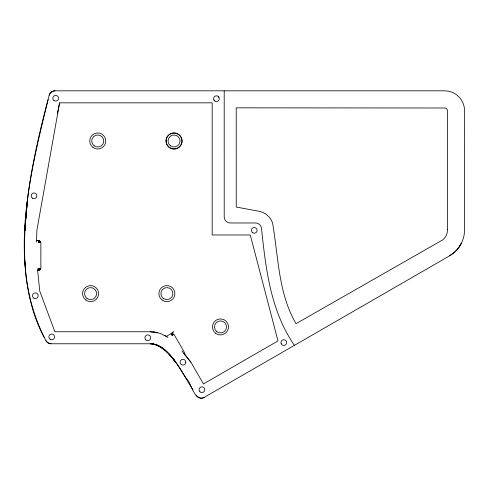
<?xml version="1.0" encoding="UTF-8"?>
<svg xmlns="http://www.w3.org/2000/svg" width="489" height="489" viewBox="0 0 489 489"><rect width="100%" height="100%" fill="white"/><g stroke="black" fill="none" stroke-linecap="round" stroke-linejoin="round"><path stroke-width="0.73" d="M184.634 354.409L183.87 353.351M449.513 255.894L204.145 397.404A5.837 5.837 0 0 1 201.113 398.18C192.336 396.658 191.932 383.413 186.175 378.327C179.873 368.37 173.809 357.936 164.964 349.965C160.887 346.383 155.722 343.712 150.19 343.773L51.223 343.773A6.021 6.021 0 0 1 45.935 340.631C5.789 264.47 30.116 173.668 49.181 95.263A6.015 6.015 0 0 1 54.988 90.82L444.519 90.82A19.982 19.878 60 0 1 464.574 110.85L464.55 229.787A30.245 30.08 60 0 1 449.519 255.796A30.043 30.043 0 0 0 461.408 243.167L459.183 247.006M39.059 242.183L39.102 241.034L38.875 242.434L40.294 242.434L38.875 242.434L38.875 241.016L39.187 242.434L40.275 242.214L38.875 242.122L39.316 241.089L38.875 242.434L39.487 242.336C41.345 241.658 38.185 241.963 39.493 242.434L40.055 242.434L39.927 241.902L38.875 241.254L39.786 242.434L38.875 242.434L40.141 241.792L38.973 242.134L39.242 241.315M44.236 337.483C33.558 317.728 28.056 295.564 25.752 273.333L24.768 259.592C22.72 205.404 34.297 151.828 47.983 99.713M36.547 242.122L36.871 230.356L59.609 102.837L212.189 102.837L212.189 234.983L250.276 234.983L278.003 340.931L203.436 383.944L190.875 362.178L185.013 354.935M25.685 221.065L24.823 230.802L27.305 201.841M24.86 230.686L25.911 214.738M39.493 268.473L40.141 269.115L39.462 268.663C41.064 268.4 38.191 270.918 38.875 268.473L40.294 268.473L38.875 268.473L38.875 269.885L39.102 268.693L40.025 269.305L39.187 268.473L39.102 269.867L39.102 268.693L39.878 269.476L38.875 268.785L39.517 269.732L39.016 269.372L39.493 268.473L38.875 268.473L39.316 269.818L39.175 268.565L40.275 268.693L39.016 268.748L39.707 269.616L38.973 268.773M38.875 270.472L37.604 270.472L39.786 270.258L40.88 268.473L40.856 242.122L39.493 240.533L36.125 240.343M39.487 268.565C40.471 268.302 38.704 270.062 38.973 269.084M172.305 334.06L172.947 332.764L172.207 335.289L172.978 334.103L172.14 334.983L172.574 333.92L172.287 334.989L173.308 334.397L172.049 335.02L172.134 333.877L171.896 334.751L172.207 335.289L173.436 334.58L172.207 335.289L171.914 333.901L171.749 334.5L172.745 334.977M25.88 218.815L26.149 215.82M26.412 212.819L26.675 209.824M26.809 208.326L27.732 197.837M172.049 335.02L172.354 333.883M39.517 269.732L39.132 268.657L39.707 269.305M184.811 354.653L184.335 353.993M57.396 113.295L58.185 109.56M58.503 108.063L59.609 102.837M185.129 354.88L190.875 362.178M172.458 334.727L172.782 333.993L172.171 334.672M172.238 334.977L173.155 334.238L172.415 335.057L172.99 334.837L171.749 334.5M38.973 242.134L39.517 241.175L39.157 242.293L39.927 241.902M38.973 241.823L40.025 241.603L39.187 242.385L39.707 241.291L38.973 241.823L38.875 241.523M153.693 332.282L153.894 331.97L157.458 332.618L160.899 333.681L167.971 337.373M38.875 242.122L39.878 241.432L39.157 241.884M39.242 241.933L39.707 241.291M171.333 333.81L173.332 331.756M171.229 333.736L173.253 331.768M157.415 332.838L153.894 331.97L153.564 332.275L150.19 331.756L54.878 331.756L39.731 291.059L37.482 268.785M39.132 242.251L39.829 241.743M25.752 273.333L25.685 272.483M166.333 336.365L171.205 333.553M172.623 334.831C174.298 334.47 170.355 333.4 171.981 334.708M39.175 242.336L39.774 242.293M39.786 268.473L40.226 268.913L39.426 268.754M40.141 269.115L39.016 268.748M184.555 354.299L184.879 354.745M37.604 240.435L36.596 240.454L38.875 240.454M150.19 331.756L153.894 331.97M152.666 343.969L150.19 343.773L153.742 344.097L157.183 345.087M155.123 332.496L157.262 332.813M152.745 343.938C162.605 345.478 169.298 353.895 175.019 361.31M153.283 344.018C173.497 350.833 182.079 373.633 193.027 389.953M40.226 268.913L39.187 268.473M156.223 344.788L160.93 346.976L164.848 349.867M164.243 335.154L167.116 336.842M39.462 268.663L39.878 269.476M166.547 351.548L167.165 352.166M181.914 350.864L185.099 355.051M39.707 269.616L39.242 268.974M218.534 96.706L218.968 97.311M213.944 99.994L214.378 100.593M173.937 334.287L184.958 353.37M294.396 345.35L294.384 345.332C270.405 310.301 265.869 269.097 261.45 228.07A6.009 6.009 0 0 0 255.515 222.966L230.215 222.966A6.015 6.015 0 0 1 224.207 216.963L224.2 90.82M39.316 241.089L39.493 242.434M24.768 259.592L25.471 269.482M51.223 343.773A6.015 5.978 60 0 1 45.935 340.631M204.145 397.404A5.905 5.874 60 0 1 199.922 398.034L198.528 397.526A6.064 6.027 60 0 1 196.028 395.155M49.181 95.263A6.07 6.033 60 0 1 54.988 90.82M447.527 229.341L447.282 232.122A12.971 12.971 0 0 1 442.838 239.812L296.028 323.681C278.125 293.064 278.51 256.804 272.55 222.923A18.026 18.026 0 0 0 262.819 212.428L259.635 211.389L236.224 207.03L236.218 107.843L445.173 107.996A2.928 2.928 0 0 1 447.374 110.196L447.527 229.341M174.035 359.99L169.127 354.048L175.001 361.322L174.035 359.99M281.206 343.743L280.992 343.027A2.848 2.848 0 0 1 284.586 339.843A2.848 2.848 0 0 1 285.955 344.445A2.848 2.848 0 0 1 281.206 343.743M185.802 362.49L185.789 361.75A2.848 2.848 0 0 0 181.407 359.788A2.848 2.848 0 0 0 181.48 364.592A2.848 2.848 0 0 0 185.802 362.49M92.922 147.391A8.013 8.013 0 0 0 105.691 141.951A8.013 8.013 0 0 0 94.597 133.613A8.013 8.013 0 0 0 92.922 147.391M216.878 331.731A6.009 6.009 0 0 0 226.456 327.654A6.009 6.009 0 0 0 218.131 321.401A6.009 6.009 0 0 0 216.878 331.731M215.673 333.333A8.013 8.013 0 0 0 228.442 327.893A8.013 8.013 0 0 0 217.348 319.561A8.013 8.013 0 0 0 215.673 333.333M169.225 147.397A8.013 8.013 0 0 0 181.994 141.957A8.013 8.013 0 0 0 170.899 133.619A8.013 8.013 0 0 0 169.225 147.397M166.052 140.465A8.032 7.989 60 0 0 177.611 148.185A8.032 7.989 60 0 0 178.448 134.316A8.032 7.989 60 0 0 166.052 140.465M94.126 145.789A6.009 6.009 0 0 0 103.705 141.712A6.009 6.009 0 0 0 95.379 135.459A6.009 6.009 0 0 0 94.126 145.789M170.429 145.795A6.009 6.009 0 0 0 180.001 141.712A6.009 6.009 0 0 0 171.682 135.465A6.009 6.009 0 0 0 170.429 145.795M85.771 300.02A8.013 8.013 0 0 0 98.533 294.58A8.013 8.013 0 0 0 87.439 286.248A8.013 8.013 0 0 0 85.771 300.02M163.283 298.412A6.009 6.009 0 0 0 172.855 294.335A6.009 6.009 0 0 0 164.536 288.082A6.009 6.009 0 0 0 163.283 298.412M162.079 300.014A8.013 8.013 0 0 0 174.848 294.574A8.013 8.013 0 0 0 163.754 286.236A8.013 8.013 0 0 0 162.079 300.014M86.969 298.418A6.009 6.009 0 0 0 96.547 294.341A6.009 6.009 0 0 0 88.228 288.088A6.009 6.009 0 0 0 86.969 298.418M33.906 298.18A2.848 2.848 0 0 0 38.179 295.711A2.848 2.848 0 0 0 33.906 293.247A2.848 2.848 0 0 0 33.906 298.18M50.025 339.177A2.848 2.848 0 0 0 54.554 337.208A2.848 2.848 0 0 0 50.587 334.274A2.848 2.848 0 0 0 50.025 339.177M145.887 339.916A2.891 2.891 0 0 0 150.649 338.37A2.891 2.891 0 0 0 146.932 335.02A2.891 2.891 0 0 0 145.887 339.916M214.952 101.07A2.848 2.848 0 0 0 219.304 98.747A2.848 2.848 0 0 0 215.117 96.137A2.848 2.848 0 0 0 214.952 101.07M53.863 100.453A2.848 2.848 0 0 0 58.484 98.717A2.848 2.848 0 0 0 54.67 95.587A2.848 2.848 0 0 0 53.863 100.453M32.641 198.271A2.848 2.848 0 0 0 36.913 195.808A2.848 2.848 0 0 0 32.641 193.338A2.848 2.848 0 0 0 32.641 198.271M199.977 391.823A2.848 2.848 0 0 0 204.689 390.356A2.848 2.848 0 0 0 201.058 387.007A2.848 2.848 0 0 0 199.977 391.823M252.238 232.385A2.848 2.848 0 0 0 257 231.108A2.848 2.848 0 0 0 253.51 227.617A2.848 2.848 0 0 0 252.238 232.385"/></g></svg>
